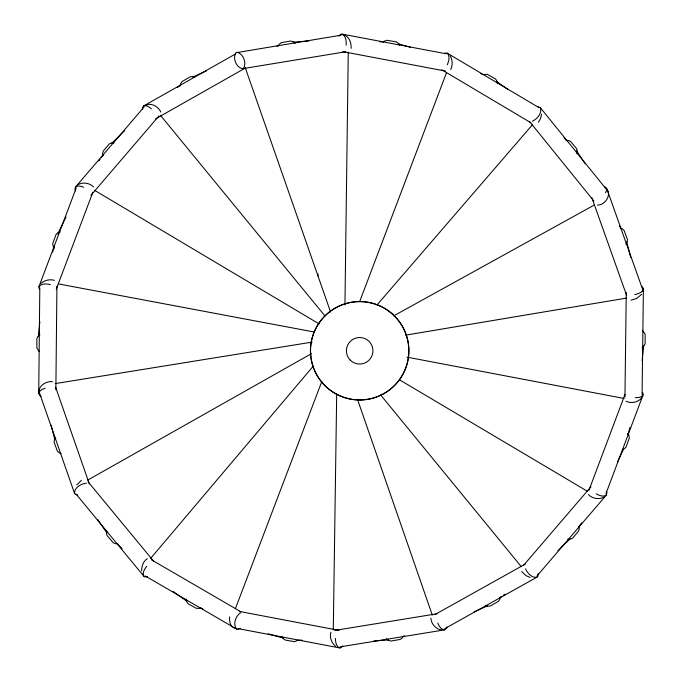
<?xml version="1.0" encoding="UTF-8"?>
<svg xmlns="http://www.w3.org/2000/svg" width="682" height="682" viewBox="0 0 682 682"><rect width="100%" height="100%" fill="white"/><g stroke="black" fill="none" stroke-linecap="round" stroke-linejoin="round"><path stroke-width="1.02" d="M180.15 85.787L180.474 83.954L182 81.584L190.159 76.827L192.46 76.614L194.737 77.288M500.332 597.125L499.778 599.435L498.448 601.319L490.264 606.025L487.442 606.17L485.362 605.284M41.201 396.259L39.846 395.551L38.721 393.497L39.803 287.847M55.864 389.789L56.921 286.252M141.643 570.996C141.566 566.427 143.177 561.175 147.278 558.711M624.951 397.06L626.247 292.467M642.086 394.452L643.399 288.801L642.282 286.747M333.293 629.827L336.695 393.991M344.947 304.999L348.255 52.164M317.983 275.963L318.042 273.832M351.111 48.345C351.545 43.137 349.039 35.737 343.259 34.833M346.124 45.072C346.43 41.252 346.064 35.882 342.083 34.1L340.94 34.177L338.928 36.052M229.681 616.801C229.161 621.149 230.192 628.088 235.793 628.165M38.397 336.405L39.854 321.674M642.112 360.625L643.595 345.893M605.914 493.751L643.109 394.861L642.751 392.551M76.222 187.908L38.9 286.755L39.249 289.066M186.135 599.035L186.433 601.277L187.993 603.63L196.22 608.276L199.042 608.395L200.781 607.756M497.425 83.673L497.144 81.431L495.601 79.061L487.425 74.338L483.24 74.602M541.593 114.175L540.536 118.523L538.439 122.249M38.721 393.497C39.232 390.462 42.531 389.098 45.114 388.211M643.399 288.801C642.58 292.587 638.105 293.882 634.772 294.564M627.994 434.553L629.98 427.503M52.642 252.118L54.347 246.074M330.906 632.188C329.218 637.235 331.708 643.152 335.697 646.417M446.94 626.954L446.463 628.403L444.638 629.861L340.352 646.826M106.733 530.903L106.469 533.256L107.074 535.481L113.178 542.693L115.275 543.656L117.636 543.784M278.162 45.958L279.1 44.347L281.359 42.651L290.651 41.005L293.354 41.832L295.016 43.367M403.377 636.127L402.073 638.113L400.181 639.435L390.88 641.063L388.177 640.236L386.524 638.693M56.265 289.168L92.846 192.298M588.907 490.375L624.985 394.452M359.67 301.589L446.352 73.119M235.35 608.787L321.853 381.391M450.725 69.513C452.814 65.233 452.635 59.786 450.137 55.711M447.247 64.816C448.85 61.337 450.333 56.163 447.204 53.128L444.86 53.068M57.748 233.977L66.018 216.842M617.449 461.953L623.408 449.566M144.141 106.938L75.395 187.175L74.943 189.468L75.523 190.883M536.998 575.958L606.468 494.944L606.92 492.651L606.349 491.236M576.819 153.731L577.339 151.523L576.716 148.77L570.681 141.506L568.6 140.518L566.231 140.373M605.573 192.716L606.861 189.749L606.093 187.576L604.977 186.979M643.109 394.861C641.591 397.538 638.028 397.683 635.292 397.64M38.9 286.755C41.346 283.141 46.691 283.703 50.4 284.675M98.89 160.986L100.109 159.281M101.328 157.585L103.161 155.027M578.686 527.084L581.746 522.83M641.753 397.759C638.361 402.337 631.055 403.838 626.042 401.229M76.751 484.97L81.354 480.358M146.724 566.282C144.627 568.95 142.052 572.829 143.868 576.247L144.797 576.912L147.542 576.767M342.748 645.948L340.727 647.823L339.585 647.9L237.865 628.565M150.628 558.396L313.243 366.149M383.003 42.284L384.435 41.099L387.137 40.272L396.438 41.917L398.689 43.614L399.626 45.217M90.911 195.35L158.966 115.914M523.554 565.361L590.953 486.76M377.103 304.871L532.531 124.653M641.702 294.249L636.775 298.443L630.978 300.182M235.563 53.921L143.612 105.966L142.402 107.969L142.47 109.495M111.848 143.229L124.704 130.663M557.893 550.698L569.999 538.874M444.732 628.685L536.981 577.16L537.8 576.358L538.149 573.63M625.863 244.105L627.082 242.195L627.414 239.391L624.132 230.533L622.061 228.615L620.313 227.984M55.711 437.554L54.475 439.455L54.134 442.26L57.356 451.134L59.419 453.061L61.158 453.709M298.384 640.006L294.539 641.685L285.238 640.04L283.345 638.71L282.05 636.732M40.997 283.328C44.569 280.149 49.897 279.015 54.483 280.319M145.513 105.335C150.884 102.232 158.574 106.707 160.799 112.019M75.395 187.175C77.739 185.18 81.141 186.254 83.69 187.235M606.468 494.944C603.408 497.323 599.146 495.447 596.153 493.836M177.209 87.56L180.662 85.19M604.474 496.752C599.725 499.897 592.343 498.832 588.515 494.663M77.663 184.916C82.42 181.77 89.794 182.853 93.613 187.021M499.812 597.722L501.551 596.545M503.282 595.369L505.012 594.201M240.456 612.862C235.64 616.008 232.622 624.38 236.645 629.102L237.745 629.401L240.269 628.31M155.419 118.941L245.529 67.927M87.731 480.094L311.555 353.591M434.852 614.61L525.251 564.116M393.744 315.843L594.602 204.856M532.463 121.166C537.211 118.966 542.395 113.127 540.314 107.654L538.141 106.793M192.844 77.049L206.322 70.928M341.171 35.174L235.87 52.744C232.417 57.987 236.219 67.561 242.468 68.694L345.689 51.772M242.468 68.694L243.508 68.234C246.961 62.983 243.159 53.409 236.91 52.275M474.075 611.839L487.587 605.787M39.94 334.726L38.132 336.098L36.862 338.613L36.879 348.059L39.206 351.554M642.052 347.573L643.859 346.2L645.138 343.685L645.138 334.248L642.819 330.744M143.612 105.966C146.494 104.883 149.324 107.057 151.395 108.847M536.981 577.16C531.798 578.336 527.493 573.085 525.507 568.873M276.824 46.086L278.853 45.566M402.687 636.519L404.716 635.999M622.257 449.634L624.439 448.696L626.067 447.06L629.281 438.185L628.932 435.38L627.696 433.479M405.62 335.152L626.698 298.06M334.819 630.398L437.017 613.774M55.199 383.599L312.16 342.1M86.444 483.197C81.243 483.657 74.389 487.408 74.491 493.257L75.131 494.203L77.765 495.013M293.098 42.139L308.912 40.963M373.676 641.003L388.442 639.921M60.238 231.982L58.072 232.647L56.009 234.574L52.787 243.448L53.128 246.253L54.355 248.154M444.638 629.861C441.049 629.759 438.978 626.008 437.759 623.067M379.618 41.738L381.698 41.952M299.978 640.014L302.058 640.228M441.697 630.04C436.037 629.384 431.101 623.808 430.862 618.156M52.454 381.656C46.743 380.906 39.01 385.296 38.985 391.502L74.491 493.257M597.526 205.052C603.792 205.453 610.228 197.413 608.114 191.42L540.314 107.654M342.083 34.1L445.892 53.742M342.714 51.627L445.491 71.073M58.805 283.985L314.615 332.091M407.035 357.146L624.124 398.467M239.322 611.43L338.971 630.373M398.339 43.819L410.555 47.271M268.077 633.808L283.337 638.13M114.107 142.93L111.848 142.828L109.248 143.936L103.195 151.182L102.598 153.416L102.88 155.769M567.739 539.172L569.999 539.283L572.599 538.175L578.651 530.928L579.248 528.695L578.967 526.342M530.093 577.441L526.001 575.651L521.611 571.482M339.585 647.9C336.004 646.434 335.51 641.796 335.416 638.403M200.951 608.063L202.852 608.949M480.801 73.596L482.686 74.509M151.447 559.803L240.968 611.831M145.292 576.009L236.645 629.102M399.422 379.755L587.654 491.415M447.204 53.128L538.942 107.628M441.808 69.811L530.826 122.7M94.474 190.269L319.082 323.899M173.015 591.447L186.834 601.2M496.743 81.499L507.894 89.538M607.193 190.747L608.114 191.42M142.572 574.091L143.467 574.952M116.963 543.384L122.095 548.609M563.997 137.755L566.904 140.773M88.004 481.697L153.919 561.55M75.941 493.947L143.868 576.247M160.5 115.369L324.862 315.834M380.624 394.946L521.329 566.716M529.462 121.43L593.945 201.096M97.85 519.727L106.827 532.804M576.35 150.577L585.199 163.74M619.512 225.733L620.816 228.589M606.733 188.513L642.512 289.057M591.925 197.908L626.639 295.459M245.332 67.91L330.565 311.998M55.6 387.188L89.368 483.956M357.47 399.294L432.303 615.113M626.732 241.991L630.705 257.344M51.201 425.304L54.824 439.66M642.862 290.055L642.99 291.282M335.05 393.42A49.232 49.232 0 0 0 408.902 350.778A49.232 49.232 0 0 0 335.05 308.136A49.232 49.232 0 0 0 335.05 393.42M324.922 385.518A49.13 49.13 0 0 0 407.128 363.489A49.13 49.13 0 0 0 346.95 303.32A49.13 49.13 0 0 0 324.922 385.518M350.284 360.156A13.265 13.265 0 0 0 372.483 354.214A13.265 13.265 0 0 0 356.234 337.965A13.265 13.265 0 0 0 350.284 360.156"/></g></svg>
